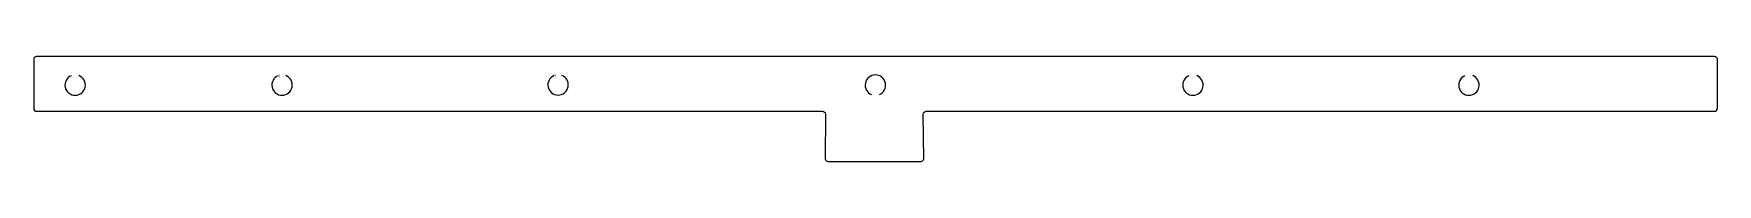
# Model space of a CAD drawing. Header units: millimetres. Extents: x -200 to 410, y 59 to 97.
import ezdxf

# ---------------------------------------------------------------- set-up
doc = ezdxf.new("R2010")
doc.units = ezdxf.units.MM
doc.layers.add('BoardOutline', color=30, linetype='Continuous')

msp = doc.modelspace()

# ---------------------------------------------------------------- linework, layer by layer
at = {"layer": 'BoardOutline'}
msp.add_lwpolyline([(123.6, 77.1), (409.28, 77.1, 0.414214), (410.28, 78.1), (410.28, 96, 0.414214), (409.28, 97), (-198.72, 97, 0.414214), (-199.72, 96), (-199.72, 78.1, 0.414214), (-198.72, 77.1), (86.1, 77.1, -0.414671), (87.1, 76.1), (87.08, 59.84, 0.414671), (88.08, 58.84), (121.77, 58.84, 0.417426), (122.77, 59.85), (122.6, 76.09, -0.417426)], format="xyb", close=True, dxfattribs=at)
for points in [[(-186.13, 90.03, 5.056981), (-183.31, 90.05)], [(-111.16, 90.03, 5.056981), (-108.34, 90.05)], [(-11.16, 90.1, 5.053916), (-8.34, 90.12)], [(106.68, 83.17, 5.056981), (103.86, 83.15)], [(218.84, 90.03, 5.056981), (221.66, 90.05)], [(318.84, 90.03, 5.056981), (321.66, 90.05)]]:
    msp.add_lwpolyline(points, format="xyb", dxfattribs=at)
at = {"layer": 'BoardOutline', "const_width": 0.0127}
for points in [[(-185.82, 90.49, -0.301637), (-186.13, 90.03)], [(-185.82, 90.62, -0.414214), (-185.72, 90.72)], [(-185.72, 90.72, -0.414214), (-185.62, 90.62)], [(-185.12, 88.93, -0.414214), (-185.62, 89.43)], [(-183.82, 89.43, -0.414214), (-184.32, 88.93)], [(-183.82, 90.62, -0.414214), (-183.72, 90.72)], [(-183.72, 90.72, -0.414214), (-183.62, 90.62)], [(-183.31, 90.05, -0.306074), (-183.62, 90.52)], [(-110.86, 90.49, -0.301637), (-111.16, 90.03)], [(-110.86, 90.62, -0.414214), (-110.76, 90.72)], [(-110.76, 90.72, -0.414214), (-110.66, 90.62)], [(-110.16, 88.93, -0.414214), (-110.66, 89.43)], [(-108.86, 89.43, -0.414214), (-109.36, 88.93)], [(-108.86, 90.62, -0.414214), (-108.76, 90.72)], [(-108.76, 90.72, -0.414214), (-108.66, 90.62)], [(-108.34, 90.05, -0.306074), (-108.66, 90.52)], [(-10.86, 90.56, -0.301637), (-11.16, 90.1)], [(-10.86, 90.69, -0.414214), (-10.76, 90.79)], [(-10.76, 90.79, -0.414214), (-10.66, 90.69)], [(-10.16, 89, -0.414214), (-10.66, 89.5)], [(-8.86, 89.5, -0.414214), (-9.36, 89)], [(-8.86, 90.69, -0.414214), (-8.76, 90.79)], [(-8.76, 90.79, -0.414214), (-8.66, 90.69)], [(-8.34, 90.12, -0.306074), (-8.66, 90.59)], [(219.14, 90.49, -0.301637), (218.84, 90.03)], [(219.14, 90.62, -0.414214), (219.24, 90.72)], [(219.24, 90.72, -0.414214), (219.34, 90.62)], [(219.84, 88.93, -0.414214), (219.34, 89.43)], [(221.14, 89.43, -0.414214), (220.64, 88.93)], [(221.14, 90.62, -0.414214), (221.24, 90.72)], [(221.24, 90.72, -0.414214), (221.34, 90.62)], [(221.66, 90.05, -0.306074), (221.34, 90.52)], [(319.14, 90.49, -0.301637), (318.84, 90.03)], [(319.14, 90.62, -0.414214), (319.24, 90.72)], [(319.24, 90.72, -0.414214), (319.34, 90.62)], [(319.84, 88.93, -0.414214), (319.34, 89.43)], [(321.14, 89.43, -0.414214), (320.64, 88.93)], [(321.14, 90.62, -0.414214), (321.24, 90.72)], [(321.24, 90.72, -0.414214), (321.34, 90.62)], [(321.66, 90.05, -0.306074), (321.34, 90.52)], [(103.86, 83.15, -0.306074), (104.17, 82.69)], [(104.27, 82.48, -0.414214), (104.17, 82.58)], [(104.37, 82.58, -0.414214), (104.27, 82.48)], [(104.37, 83.77, -0.414214), (104.87, 84.27)], [(105.67, 84.27, -0.414214), (106.17, 83.77)], [(106.27, 82.48, -0.414214), (106.17, 82.58)], [(106.37, 82.58, -0.414214), (106.27, 82.48)], [(106.37, 82.71, -0.301637), (106.68, 83.17)]]:
    msp.add_lwpolyline(points, format="xyb", dxfattribs=at)
for points in [[(-185.82, 90.49), (-185.82, 90.62)], [(-185.62, 89.72), (-185.62, 90.62)], [(-185.62, 89.43), (-185.62, 89.72)], [(-184.32, 88.93), (-185.12, 88.93)], [(-183.82, 89.72), (-183.82, 90.62)], [(-183.82, 89.43), (-183.82, 89.72)], [(-183.62, 90.52), (-183.62, 90.62)], [(-110.86, 90.49), (-110.86, 90.62)], [(-110.66, 89.72), (-110.66, 90.62)], [(-110.66, 89.43), (-110.66, 89.72)], [(-109.36, 88.93), (-110.16, 88.93)], [(-108.86, 89.72), (-108.86, 90.62)], [(-108.86, 89.43), (-108.86, 89.72)], [(-108.66, 90.52), (-108.66, 90.62)], [(-10.86, 90.56), (-10.86, 90.69)], [(-10.66, 89.79), (-10.66, 90.69)], [(-10.66, 89.5), (-10.66, 89.79)], [(-9.36, 89), (-10.16, 89)], [(-8.86, 89.79), (-8.86, 90.69)], [(-8.86, 89.5), (-8.86, 89.79)], [(-8.66, 90.59), (-8.66, 90.69)], [(219.14, 90.49), (219.14, 90.62)], [(219.34, 89.72), (219.34, 90.62)], [(219.34, 89.43), (219.34, 89.72)], [(220.64, 88.93), (219.84, 88.93)], [(221.14, 89.72), (221.14, 90.62)], [(221.14, 89.43), (221.14, 89.72)], [(221.34, 90.52), (221.34, 90.62)], [(319.14, 90.49), (319.14, 90.62)], [(319.34, 89.72), (319.34, 90.62)], [(319.34, 89.43), (319.34, 89.72)], [(320.64, 88.93), (319.84, 88.93)], [(321.14, 89.72), (321.14, 90.62)], [(321.14, 89.43), (321.14, 89.72)], [(321.34, 90.52), (321.34, 90.62)], [(104.17, 82.69), (104.17, 82.58)], [(104.37, 83.77), (104.37, 83.48)], [(104.37, 83.48), (104.37, 82.58)], [(104.87, 84.27), (105.67, 84.27)], [(106.17, 83.77), (106.17, 83.48)], [(106.17, 83.48), (106.17, 82.58)], [(106.37, 82.71), (106.37, 82.58)]]:
    msp.add_lwpolyline(points, dxfattribs=at)

doc.saveas('drawing.dxf')
